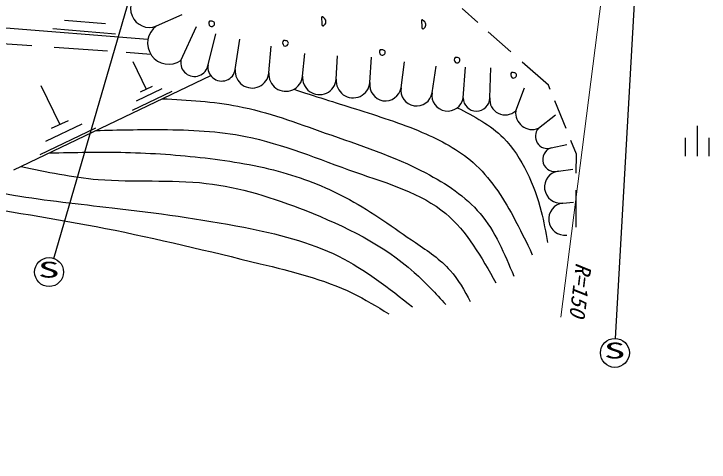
# Model space of a CAD drawing. Units: millimetres, scale not verified. Extents: x 40000 to 680000, y 20000 to 380000.
# Drawn here: x 201868 to 259575, y 247922 to 285119 of the extents above; entities that cross this region are included whole.
import ezdxf
from ezdxf.enums import TextEntityAlignment as Align

# ---------------------------------------------------------------- set-up
doc = ezdxf.new("R2010")
doc.units = ezdxf.units.MM
doc.header["$LTSCALE"] = 1000
for name, color, linetype, lineweight in [('M-BGD', 7, 'Continuous', 25), ('M-STR-HTXT', 7, 'Continuous', 13), ('M-STR-STRC', 7, 'Continuous', 25)]:
    doc.layers.add(name, color=color, linetype=linetype, lineweight=lineweight)
doc.styles.add('ＭＳ ゴシック', font='')
doc.styles.get('ＭＳ ゴシック').set_extended_font_data('MS Gothic')

msp = doc.modelspace()

# ---------------------------------------------------------------- linework, layer by layer
at = {"layer": 'M-BGD'}
for p, q in [((213701, 284121), (215848, 285081)), ((240391, 284395), (239066, 285571)), ((193976, 284549), (212996, 283035)), ((209458, 284307), (206078, 284577)), ((215726, 281264), (217034, 284078)), ((210298, 283447), (205108, 283867)), ((217986, 280884), (218620, 283458)), ((243112, 281978), (241236, 283644)), ((220246, 280504), (220626, 283020)), ((203365, 282457), (199205, 282750)), ((209642, 282015), (205200, 282328)), ((223040, 280233), (223234, 282436)), ((213230, 281762), (211173, 281907)), ((225834, 279962), (226006, 281834)), ((228628, 279690), (228724, 281634)), ((211748, 281177), (212858, 278877)), ((231421, 279419), (231551, 281524)), ((234001, 278997), (234304, 281141)), ((246235, 279204), (244070, 281127)), ((236581, 278575), (236931, 280777)), ((239161, 278153), (239356, 280685)), ((241367, 278153), (241454, 280631)), ((201851, 272170), (218204, 280000)), ((204108, 279177), (205668, 275927)), ((214158, 278887), (212018, 277867)), ((213348, 279107), (212358, 278637)), ((243522, 277076), (244262, 278989)), ((246385, 278835), (246235, 279204)), ((214968, 278667), (211678, 277097)), ((247705, 275598), (246765, 277904)), ((245409, 275625), (246834, 276746)), ((207508, 275957), (204488, 274517)), ((206358, 276257), (204968, 275597)), ((208648, 275647), (204008, 273427)), ((258575, 275820), (258575, 273320)), ((257575, 274820), (257575, 273320)), ((259575, 273320), (259575, 274820)), ((246466, 273995), (247764, 274284)), ((248564, 273491), (248107, 274611)), ((248554, 271895), (248564, 273491)), ((247081, 272078), (248256, 272223)), ((248527, 267414), (248546, 270480)), ((247424, 269420), (248311, 269488))]:
    msp.add_line(p, q, dxfattribs=at)
for centre, radius, start, end in [((213104, 285549), 1548, 112.67134, 292.67134), ((214713, 282692), 1751, 125.33133, 305.33133), ((216856, 281074), 1146, 170.46336, 350.46336), ((219116, 280694), 1146, 170.46336, 350.46336), ((221643, 280369), 1403, 174.45468, 354.45468), ((224437, 280097), 1403, 174.45468, 354.45468), ((227231, 279826), 1403, 174.45468, 354.45468), ((230025, 279555), 1403, 174.45468, 354.45468), ((232711, 279208), 1307, 170.71143, 350.71143), ((235291, 278786), 1307, 170.71143, 350.71143), ((237871, 278364), 1307, 170.71143, 350.71143), ((240264, 278153), 1103, 180, 0), ((242651, 278027), 1290, 174.36932, 312.50058), ((244893, 276906), 1381, 172.93081, 291.95934), ((246159, 274953), 1006, 138.11454, 287.78389), ((246773, 273036), 1006, 107.78389, 287.78389), ((247253, 270749), 1340, 97.36475, 277.36475), ((247596, 268091), 1340, 97.36475, 277.36475)]:
    msp.add_arc(centre, radius, start, end, dxfattribs=at)
for points, knots in [([(218157, 284096), (218032, 284184), (218000, 284466), (218110, 284517), (218147, 284534), (218198, 284526), (218251, 284517), (218344, 284502), (218438, 284487), (218484, 284424), (218527, 284365), (218529, 284265), (218484, 284190), (218420, 284081), (218258, 284026), (218157, 284096)], [0, 0, 0, 0, 1, 1, 1, 2, 2, 2, 3, 3, 3, 4, 4, 4, 5, 5, 5, 5]), ([(227419, 284504), (227402, 284681), (227363, 284852), (227419, 284878), (227485, 284909), (227679, 284748), (227747, 284598), (227799, 284482), (227777, 284373), (227700, 284270), (227645, 284198), (227563, 284129), (227513, 284130), (227431, 284131), (227437, 284321), (227419, 284504)], [0, 0, 0, 0, 1, 1, 1, 2, 2, 2, 3, 3, 3, 4, 4, 4, 5, 5, 5, 5]), ([(235717, 284253), (235700, 284430), (235660, 284600), (235717, 284627), (235783, 284657), (235977, 284497), (236045, 284346), (236097, 284231), (236075, 284121), (235998, 284019), (235943, 283946), (235861, 283878), (235811, 283878), (235729, 283880), (235735, 284070), (235717, 284253)], [0, 0, 0, 0, 1, 1, 1, 2, 2, 2, 3, 3, 3, 4, 4, 4, 5, 5, 5, 5]), ([(224288, 282483), (224163, 282571), (224132, 282853), (224242, 282904), (224278, 282921), (224330, 282912), (224382, 282904), (224475, 282889), (224570, 282874), (224616, 282810), (224659, 282752), (224660, 282651), (224616, 282577), (224551, 282468), (224389, 282412), (224288, 282483)], [0, 0, 0, 0, 1, 1, 1, 2, 2, 2, 3, 3, 3, 4, 4, 4, 5, 5, 5, 5]), ([(232326, 281720), (232201, 281808), (232170, 282090), (232280, 282141), (232316, 282158), (232368, 282149), (232420, 282141), (232513, 282126), (232608, 282111), (232654, 282047), (232697, 281989), (232698, 281888), (232654, 281813), (232589, 281704), (232427, 281649), (232326, 281720)], [0, 0, 0, 0, 1, 1, 1, 2, 2, 2, 3, 3, 3, 4, 4, 4, 5, 5, 5, 5]), ([(238533, 281084), (238408, 281172), (238376, 281454), (238486, 281505), (238523, 281522), (238575, 281513), (238627, 281505), (238720, 281490), (238814, 281475), (238861, 281411), (238903, 281353), (238905, 281252), (238861, 281178), (238796, 281069), (238634, 281013), (238533, 281084)], [0, 0, 0, 0, 1, 1, 1, 2, 2, 2, 3, 3, 3, 4, 4, 4, 5, 5, 5, 5]), ([(243226, 279825), (243101, 279913), (243070, 280195), (243179, 280246), (243216, 280263), (243268, 280254), (243320, 280246), (243413, 280231), (243507, 280216), (243554, 280152), (243597, 280094), (243598, 279993), (243554, 279918), (243489, 279809), (243327, 279754), (243226, 279825)], [0, 0, 0, 0, 1, 1, 1, 2, 2, 2, 3, 3, 3, 4, 4, 4, 5, 5, 5, 5]), ([(225099, 278860), (226810, 278315), (228521, 277769), (230230, 277231), (232093, 276643), (233954, 276063), (235768, 275290), (237286, 274642), (238771, 273858), (239992, 272778), (241370, 271559), (242411, 269962), (243303, 268326), (243877, 267271), (244389, 266200), (244901, 265129)], [0, 0, 0, 0, 1, 1, 1, 2, 2, 2, 3, 3, 3, 4, 4, 4, 5, 5, 5, 5]), ([(214199, 278082), (216308, 277971), (218417, 277860), (220469, 277459), (222940, 276976), (225330, 276075), (227719, 275233), (230544, 274237), (233368, 273325), (236053, 271922), (237738, 271041), (239368, 269968), (240563, 268554), (241814, 267072), (242587, 265216), (243360, 263359)], [0, 0, 0, 0, 1, 1, 1, 2, 2, 2, 3, 3, 3, 4, 4, 4, 5, 5, 5, 5]), ([(238675, 277334), (240056, 276617), (241438, 275900), (242503, 274833), (243308, 274028), (243933, 273023), (244444, 271979), (244958, 270930), (245358, 269843), (245643, 268725), (245858, 267881), (246007, 267018), (246157, 266156)], [0, 0, 0, 0, 1, 1, 1, 2, 2, 2, 3, 3, 3, 4, 4, 4, 4]), ([(98783, 249830), (101419, 252039), (104056, 254248), (106826, 256276), (109636, 258334), (112584, 260206), (115510, 262096), (118083, 263758), (120640, 265433), (123327, 266935), (125333, 268057), (127412, 269083), (129226, 270452), (131258, 271986), (132956, 273953), (135233, 275260), (136622, 276058), (138227, 276611), (139760, 276508), (141976, 276358), (144042, 274835), (145626, 273090), (146863, 271725), (147806, 270224), (149090, 269071), (150098, 268166), (151315, 267474), (152554, 266761), (154033, 265911), (155543, 265030), (157127, 264821), (159410, 264521), (161846, 265619), (163963, 266946), (166813, 268733), (169086, 270935), (171908, 272397), (174189, 273578), (176830, 274275), (179437, 274383), (182150, 274495), (184827, 273971), (187474, 273367), (192289, 272268), (197005, 270906), (201840, 270087), (204545, 269629), (207287, 269342), (210015, 269025), (213677, 268600), (217314, 268122), (220962, 267408), (223670, 266878), (226384, 266218), (228815, 265006), (231018, 263908), (232988, 262355), (234958, 260803)], [0, 0, 0, 0, 1, 1, 1, 2, 2, 2, 3, 3, 3, 4, 4, 4, 5, 5, 5, 6, 6, 6, 7, 7, 7, 8, 8, 8, 9, 9, 9, 10, 10, 10, 11, 11, 11, 12, 12, 12, 13, 13, 13, 14, 14, 14, 15, 15, 15, 16, 16, 16, 17, 17, 17, 18, 18, 18, 19, 19, 19, 19]), ([(208693, 275446), (210521, 275489), (212349, 275532), (214190, 275518), (216511, 275501), (218853, 275393), (221097, 274947), (224207, 274330), (227130, 273064), (230230, 271979), (232886, 271050), (235671, 270254), (237708, 268554), (239470, 267083), (240673, 264936), (241875, 262789)], [0, 0, 0, 0, 1, 1, 1, 2, 2, 2, 3, 3, 3, 4, 4, 4, 5, 5, 5, 5]), ([(204808, 273586), (206915, 273629), (209021, 273672), (211126, 273623), (213339, 273572), (215549, 273419), (217750, 273162), (219926, 272909), (222092, 272553), (224201, 271953), (226119, 271407), (227991, 270658), (229731, 269706), (231636, 268665), (233383, 267381), (235203, 266135), (236229, 265432), (237279, 264742), (238082, 263831), (238754, 263070), (239253, 262155), (239753, 261239)], [0, 0, 0, 0, 1, 1, 1, 2, 2, 2, 3, 3, 3, 4, 4, 4, 5, 5, 5, 6, 6, 6, 7, 7, 7, 7]), ([(100337, 247922), (102359, 249584), (104381, 251246), (106567, 252664), (108972, 254223), (111576, 255488), (113974, 257059), (116604, 258782), (118985, 260874), (121626, 262595), (124531, 264487), (127749, 265929), (130661, 267723), (132708, 268983), (134603, 270417), (136929, 271467), (138614, 272228), (140524, 272787), (142139, 272363), (143906, 271899), (145319, 270258), (146860, 269025), (148311, 267865), (149873, 267066), (151337, 265932), (152801, 264798), (154167, 263329), (155814, 262839), (157606, 262305), (159731, 262928), (161675, 263653), (164643, 264759), (167191, 266104), (169734, 267723), (171643, 268938), (173549, 270307), (175676, 270979), (177553, 271571), (179601, 271621), (181619, 271630), (183681, 271640), (185711, 271608), (187724, 271386), (190837, 271043), (193911, 270245), (197003, 269595), (201147, 268724), (205325, 268118), (209458, 267316), (213763, 266480), (218018, 265432), (222319, 264385), (224938, 263748), (227574, 263112), (229971, 261943), (231004, 261439), (231994, 260837), (232983, 260234)], [0, 0, 0, 0, 1, 1, 1, 2, 2, 2, 3, 3, 3, 4, 4, 4, 5, 5, 5, 6, 6, 6, 7, 7, 7, 8, 8, 8, 9, 9, 9, 10, 10, 10, 11, 11, 11, 12, 12, 12, 13, 13, 13, 14, 14, 14, 15, 15, 15, 16, 16, 16, 17, 17, 17, 18, 18, 18, 19, 19, 19, 19]), ([(202461, 272462), (204584, 272011), (206707, 271561), (208860, 271380), (211836, 271131), (214868, 271396), (217821, 271057), (220644, 270733), (223394, 269856), (226089, 268794), (229348, 267509), (232528, 265954), (235097, 263667), (236028, 262838), (236878, 261913), (237729, 260988)], [0, 0, 0, 0, 1, 1, 1, 2, 2, 2, 3, 3, 3, 4, 4, 4, 5, 5, 5, 5])]:
    msp.add_open_spline(points, degree=3, knots=knots, dxfattribs=at)
at = {"layer": 'M-STR-HTXT'}
msp.add_line((251981, 296822), (247274, 259954), dxfattribs=at)
at = {"layer": 'M-STR-STRC'}
for p, q in [((205173, 264832), (214735, 297593)), ((251792, 258185), (253763, 292724))]:
    msp.add_line(p, q, dxfattribs=at)
for centre in [(204785, 263696), (251755, 256986)]:
    msp.add_circle(centre, 1200, dxfattribs=at)

# ---------------------------------------------------------------- texts
at = {"layer": 'M-STR-HTXT', "style": 'ＭＳ ゴシック', "oblique": 15}
msp.add_text('R=150', height=1320, rotation=262.972, dxfattribs=at).set_placement((248137, 264557), align=Align.BOTTOM_LEFT)
at = {"layer": 'M-STR-STRC', "style": 'ＭＳ ゴシック', "width": 2}
for p in [(203866, 262833), (250837, 256123)]:
    msp.add_text('S', height=1320, dxfattribs=at).set_placement(p, align=Align.BOTTOM_LEFT)

doc.saveas('drawing.dxf')
